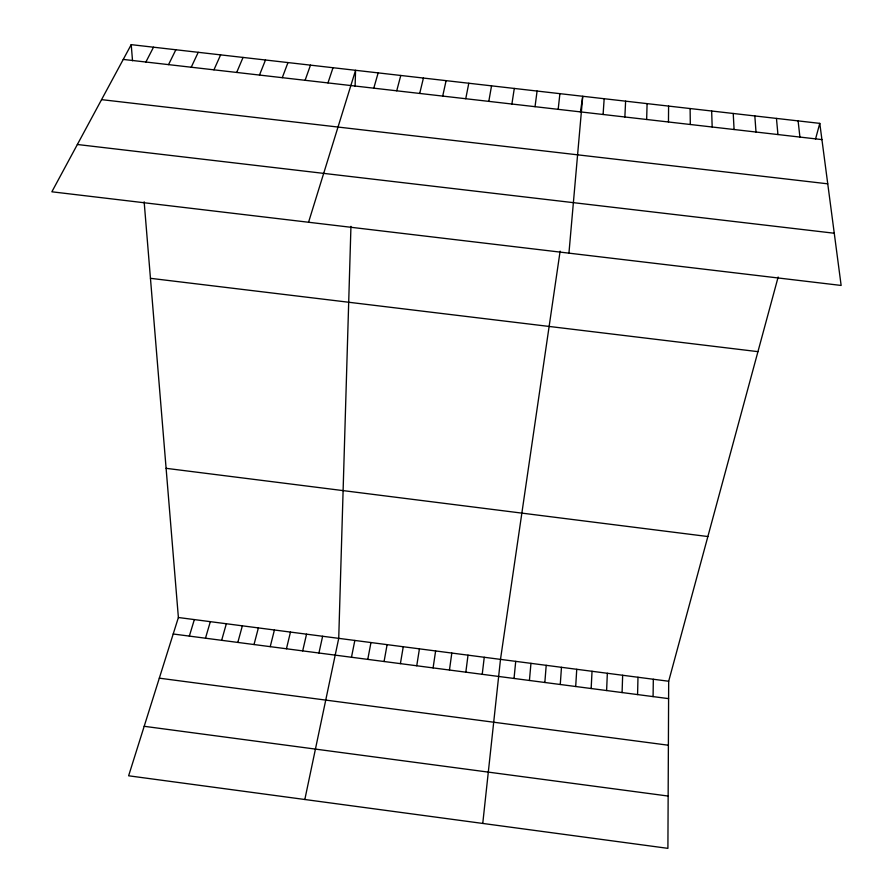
<?xml version="1.0" encoding="UTF-8"?>
<svg xmlns="http://www.w3.org/2000/svg" width="893" height="893" viewBox="0 0 893 893"><rect width="100%" height="100%" fill="white"/><g stroke="black" fill="none" stroke-linecap="round" stroke-linejoin="round"><path stroke-width="1.34" d="M778.16 277.009L668.678 681.247L667.908 848.35L128.625 775.794L178.388 617.51L144.153 201.807M668.466 121.995L668.589 106.077M653.084 696.607L653.319 679.249M637.58 694.587L637.982 677.262M646.655 119.483L647.09 103.621M350.949 226.342L338.726 638.361L304.826 799.503M355.101 86.297L355.57 70.301L308.554 222.257M622.086 692.566L622.655 675.264M606.615 690.546L607.34 673.277M624.866 116.983L625.613 101.166M591.155 688.525L592.037 671.29M575.695 686.516L576.744 669.292M603.099 114.494L604.17 98.71M560.268 684.496L561.474 667.317M544.842 682.486L546.203 665.33M568.941 253.143L582.738 96.265L580.417 112.15M529.426 680.477L530.955 663.343M514.033 678.468L515.719 661.367M482.756 823.435L500.493 659.38L560.123 251.145M558.181 109.337L559.9 93.653M482.231 674.315L484.252 657.27M465.833 672.183L468.021 655.161M535.03 106.68L537.084 91.041M449.458 670.04L451.813 653.062M433.094 667.908L435.617 650.952M511.901 104.023L514.29 88.44M416.741 665.776L419.431 648.843M400.399 663.644L403.256 646.744M488.806 101.378L491.541 85.84M384.079 661.512L387.104 644.646M367.771 659.38L370.963 642.547M465.744 98.732L468.803 83.239M351.474 657.259L354.834 640.448M318.935 653.017L322.63 636.262M442.705 96.087L446.098 80.649M302.682 650.897L306.545 634.175M419.699 93.441L423.427 78.059M286.441 648.776L290.471 632.088M270.222 646.655L274.419 630M254.014 644.545L258.378 627.913M396.726 90.807L400.778 75.47M815.51 139.129L819.785 123.368L131.215 44.65L51.861 191.794L841.139 285.447L819.785 123.368M237.828 642.435L242.349 625.826M221.643 640.326L226.342 623.749M373.776 88.173L378.163 72.88M205.479 638.216L210.335 621.673M189.338 636.106L194.35 619.586M327.965 82.915L333.011 67.723M305.105 80.292L310.485 65.144M282.277 77.68L287.97 62.566M259.472 75.057L265.5 59.998M236.69 72.445L243.041 57.431M213.94 69.833L220.627 54.875M191.225 67.232L198.235 52.307M168.531 64.631L175.865 49.751M145.872 62.03L153.518 47.195M123.245 59.429L821.917 139.598M101.556 99.636L827.744 183.824M77.367 144.499L834.263 233.24M150.448 278.315L757.945 351.652M166.098 468.323L707.87 536.537M178.388 617.51L668.678 681.247M173.197 633.997L668.6 698.627M159.311 678.167L668.377 745.231M144.186 726.299L668.154 796.054M798.108 120.89L799.916 137.076M776.452 118.412L777.948 134.553M131.215 44.65L132.532 60.757M754.831 115.934L756.003 132.041M733.231 113.467L734.079 129.518M711.654 111L712.179 127.007M690.11 108.544L690.311 124.495"/></g></svg>
